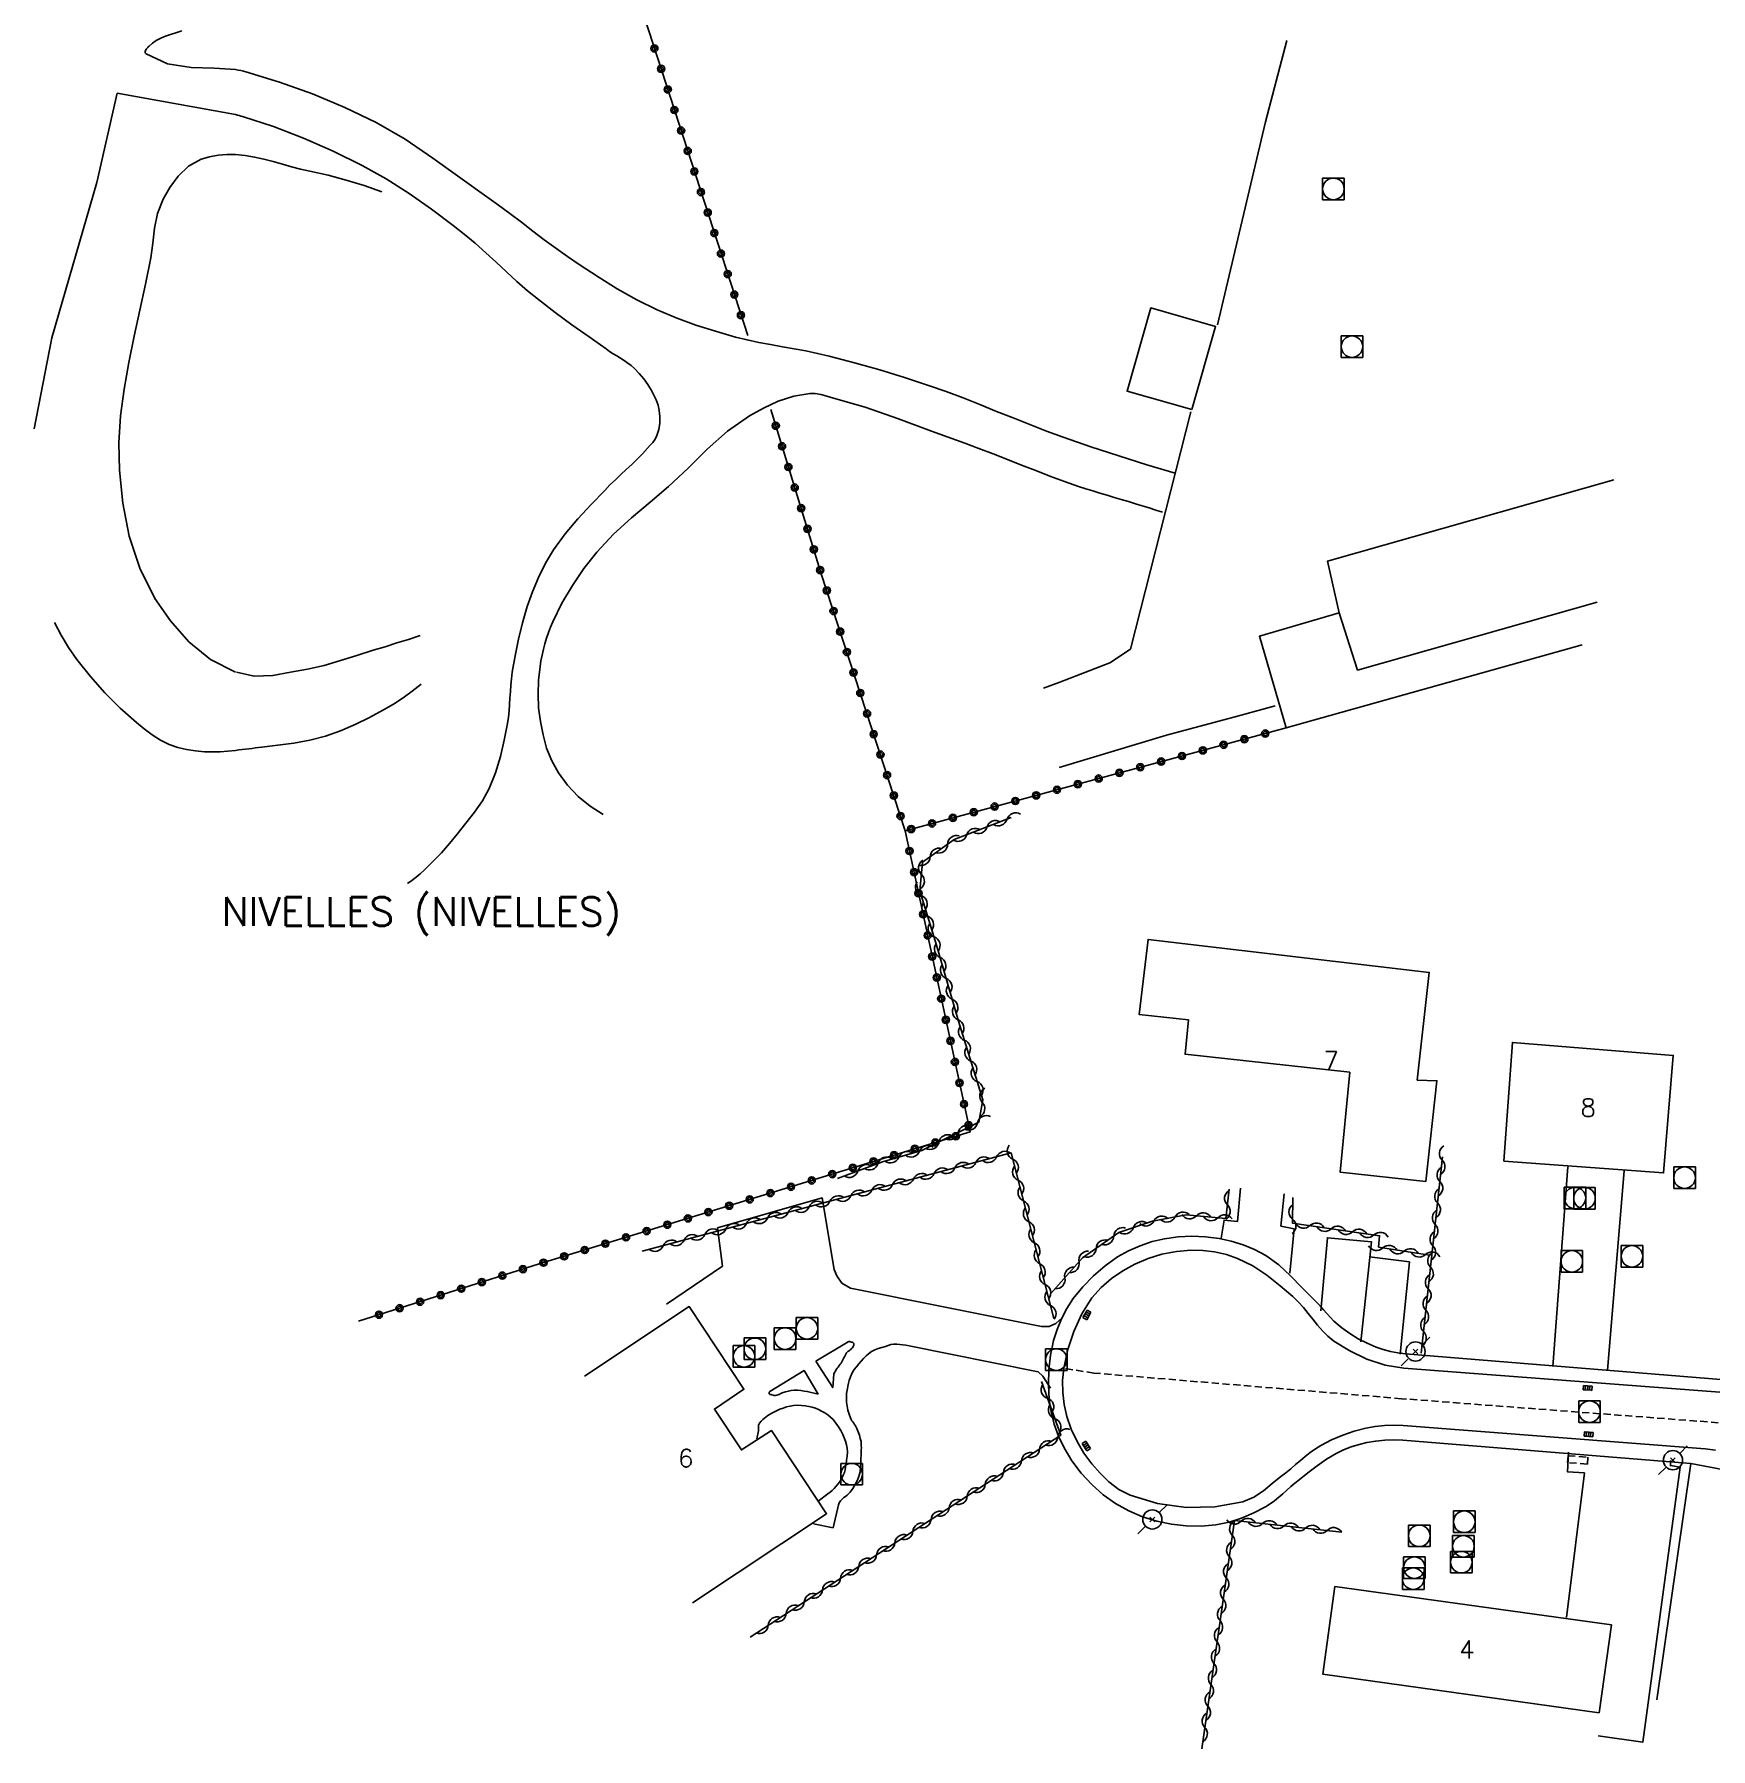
# Model space of a CAD drawing. Header units: millimetres. Extents: x 146997 to 148001, y 141998 to 143001.
# Drawn here: x 147000 to 147116.6, y 142204.1 to 142323.4 of the extents above; entities that cross this region are included whole.
import ezdxf
from ezdxf.enums import TextEntityAlignment as Align

# ---------------------------------------------------------------- set-up
doc = ezdxf.new("R2010")
doc.units = ezdxf.units.MM
doc.linetypes.add('DASHED', pattern=[0.75, 0.5, -0.25])
doc.layers.get('0').update_dxf_attribs({"linetype": 'CONTINUOUS'})
for name, color, linetype in [('W0001', 6, 'DASHED'), ('W0006', 2, 'CONTINUOUS'), ('W0014', 7, 'CONTINUOUS'), ('W0017', 7, 'CONTINUOUS'), ('W0071', 7, 'CONTINUOUS'), ('W0101', 7, 'CONTINUOUS'), ('W0104', 1, 'CONTINUOUS'), ('W0112', 1, 'DASHED'), ('W0211', 2, 'CONTINUOUS'), ('W0214', 2, 'CONTINUOUS'), ('W0310', 3, 'CONTINUOUS'), ('W0323', 7, 'CONTINUOUS'), ('W0401', 7, 'CONTINUOUS'), ('W0420', 7, 'CONTINUOUS'), ('W0473', 7, 'CONTINUOUS'), ('W0980', 7, 'CONTINUOUS'), ('W0991', 7, 'CONTINUOUS')]:
    doc.layers.add(name, color=color, linetype=linetype)
doc.styles.get("Standard").update_dxf_attribs({"font": 'romans.shx', "width": 0.85})

# ---------------------------------------------------------------- blocks, each defined once
blk = doc.blocks.new('T420')
for p, q in [((0.75, 0.75), (-0.75, 0.75)), ((-0.75, 0.75), (-0.75, -0.75)), ((0.75, 0.75), (0.75, -0.75)), ((0.75, -0.75), (-0.75, -0.75))]:
    blk.add_line(p, q)
blk.add_ellipse((0, 0), major_axis=(-0.53, 0.53), ratio=1, start_param=3.926991, end_param=10.210176)
blk = doc.blocks.new('T401')
for p, q in [((-0.3, 0.3), (0, 0.3)), ((-0.3, -0.25), (-0.3, 0.3)), ((-0.3, 0.15), (0, 0.15)), ((-0.3, 0), (0, 0)), ((0, 0.3), (0, -0.25)), ((-0.3, -0.15), (0, -0.15)), ((-0.3, -0.25), (-0.3, -0.3)), ((-0.3, -0.3), (0, -0.3)), ((0, -0.3), (0, -0.25))]:
    blk.add_line(p, q)
blk = doc.blocks.new('T473')
for p, q in [((-0.166667, 0.166667), (0.166667, -0.166667)), ((-0.166667, -0.166667), (0.166667, 0.166667)), ((0.500001, 0.500001), (1.000002, 1.000002)), ((-1.000002, -1.000002), (-0.500001, -0.500001))]:
    blk.add_line(p, q)
blk.add_ellipse((0, 0), major_axis=(0.471405, 0.471405), ratio=1, start_param=5.4977871438, end_param=11.780972451)
blk = doc.blocks.new('t323o')
at = {"color": 0, "linetype": 'Continuous'}
for radius in [0.25, 0.15]:
    blk.add_circle((0, 0), radius, dxfattribs=at)
blk = doc.blocks.new('t310o')
at = {"color": 0, "linetype": 'Continuous'}
for centre, start, end in [((-0.5, 0.38), 216.8699, 323.1304), ((0.5, -0.37), 36.8699, 143.1303)]:
    blk.add_arc(centre, 0.625, start, end, dxfattribs=at)

msp = doc.modelspace()

# ---------------------------------------------------------------- linework, layer by layer
at = {"layer": 'W0001'}
msp.add_lwpolyline([(147117.1, 142226.8), (147095.08, 142228.47), (147073.69, 142230.25), (147071.6, 142230.58)], dxfattribs=at)
at = {"layer": 'W0006'}
for points in [[(147089.46, 142234.58), (147089.92, 142239.66), (147093, 142239.37), (147092.25, 142232.42)], [(147092.85, 142238.33), (147095.63, 142237.98), (147094.99, 142231.56)]]:
    msp.add_lwpolyline(points, dxfattribs=at)
at = {"layer": 'W0014'}
for points in [[(147082.54, 142239.64), (147082.74, 142240.89), (147083.68, 142240.8), (147083.87, 142243.12)], [(147086.91, 142242.71), (147086.69, 142240.47), (147087.6, 142240.29), (147087.31, 142237.21)], [(147117.57, 142229.78), (147095.35, 142231.59), (147094.83, 142231.65), (147094.32, 142231.75), (147093.81, 142231.88), (147093.32, 142232.05), (147092.69, 142232.32), (147092.07, 142232.64), (147091.48, 142233), (147090.92, 142233.4), (147090.64, 142233.63), (147090.38, 142233.87), (147090.13, 142234.12), (147089.89, 142234.39), (147089.65, 142234.65), (147089.41, 142234.92), (147089.17, 142235.18), (147088.92, 142235.43), (147088.14, 142236.21), (147087.36, 142237.02), (147086.54, 142237.78), (147085.63, 142238.43), (147084.86, 142238.84), (147084.06, 142239.17), (147083.24, 142239.42), (147082.39, 142239.6), (147081.45, 142239.73), (147080.49, 142239.77), (147079.54, 142239.72), (147078.59, 142239.59), (147077.73, 142239.39), (147076.9, 142239.11), (147076.09, 142238.76), (147075.33, 142238.33), (147074.46, 142237.71), (147073.65, 142237.02), (147072.92, 142236.26), (147072.25, 142235.43), (147071.81, 142234.75), (147071.43, 142234.03), (147071.12, 142233.28), (147070.88, 142232.51), (147070.67, 142231.5), (147070.54, 142230.48), (147070.52, 142229.45), (147070.58, 142228.42), (147070.72, 142227.55), (147070.93, 142226.69), (147071.23, 142225.86), (147071.61, 142225.06), (147072.16, 142224.14), (147072.8, 142223.28), (147073.53, 142222.49), (147074.33, 142221.78), (147075.19, 142221.18), (147076.11, 142220.67), (147077.07, 142220.26), (147078.06, 142219.95), (147079.07, 142219.73), (147080.1, 142219.62), (147081.14, 142219.6), (147082.17, 142219.7), (147083.08, 142219.88), (147083.96, 142220.16), (147084.81, 142220.53), (147085.62, 142220.95), (147085.94, 142221.15), (147086.25, 142221.37), (147086.54, 142221.61), (147086.82, 142221.86), (147087.1, 142222.11), (147087.37, 142222.36), (147087.66, 142222.6), (147087.95, 142222.83), (147088.57, 142223.31), (147089.2, 142223.8), (147089.85, 142224.26), (147090.54, 142224.66), (147091.05, 142224.9), (147091.58, 142225.11), (147092.12, 142225.28), (147092.67, 142225.41), (147093.29, 142225.52), (147093.91, 142225.58), (147094.53, 142225.61), (147095.16, 142225.58), (147115.19, 142223.95), (147117.88, 142223.46)], [(147117.52, 142228.89), (147095.24, 142230.58), (147093.93, 142230.79), (147092.67, 142231.21), (147091.49, 142231.79), (147090.38, 142232.48), (147089.96, 142232.81), (147089.58, 142233.18), (147089.23, 142233.58), (147088.9, 142233.99), (147088.58, 142234.4), (147088.25, 142234.81), (147087.9, 142235.21), (147087.52, 142235.57), (147086.64, 142236.32), (147085.72, 142237.05), (147084.74, 142237.71), (147083.68, 142238.23), (147082.9, 142238.5), (147082.08, 142238.68), (147081.26, 142238.78), (147080.43, 142238.79), (147079.42, 142238.7), (147078.42, 142238.51), (147077.45, 142238.22), (147076.52, 142237.82), (147075.69, 142237.37), (147074.9, 142236.83), (147074.18, 142236.21), (147073.55, 142235.48), (147072.84, 142234.36), (147072.28, 142233.15), (147071.87, 142231.88), (147071.6, 142230.58)], [(147071.6, 142230.58), (147071.51, 142229.74), (147071.52, 142228.9), (147071.61, 142228.06), (147071.8, 142227.23), (147072.1, 142226.34), (147072.51, 142225.49), (147072.99, 142224.68), (147073.55, 142223.93), (147074.11, 142223.28), (147074.73, 142222.68), (147075.42, 142222.15), (147076.2, 142221.75), (147078.11, 142221.17), (147080.09, 142220.89), (147082.09, 142220.94), (147084.05, 142221.3), (147084.8, 142221.61), (147085.47, 142222.07), (147086.08, 142222.58), (147086.69, 142223.06), (147087.04, 142223.32), (147087.38, 142223.6), (147087.71, 142223.88), (147088.04, 142224.17), (147088.38, 142224.45), (147088.73, 142224.72), (147089.09, 142224.98), (147089.46, 142225.21), (147090.21, 142225.6), (147090.99, 142225.93), (147091.78, 142226.2), (147092.6, 142226.42), (147093.24, 142226.54), (147093.89, 142226.61), (147094.55, 142226.63), (147095.2, 142226.6), (147116.2, 142224.98), (147116.92, 142224.88)]]:
    msp.add_lwpolyline(points, dxfattribs=at)
at = {"layer": 'W0017'}
for points in [[(147087.1, 142322.93), (147085.61, 142317.27), (147082.29, 142303.15)], [(147005.76, 142319.26), (147004.34, 142313.06), (147001.22, 142302.25), (147000, 142295.93)], [(147080.42, 142297.1), (147076.23, 142280.6), (147074.8, 142279.66), (147071.31, 142278.3), (147070.17, 142277.89)], [(147071.28, 142272.38), (147078.73, 142274.62), (147083.66, 142275.95), (147086.3, 142276.66)], [(147105.61, 142230.71), (147106.64, 142244.59)], [(147110.55, 142244.31), (147109.4, 142230.45)], [(147071.47, 142234.1), (147071.03, 142233.7), (147070.57, 142233.48), (147070.05, 142233.49), (147056.75, 142236.16), (147056.16, 142236.5), (147055.81, 142237.01), (147055.62, 142237.45), (147054.79, 142242.43), (147047.52, 142240.35), (147047.85, 142237.69), (147043.96, 142235.05)], [(147054.19, 142219.77), (147055.55, 142219.49), (147055.92, 142221.08), (147055.97, 142221.23), (147056.06, 142221.37), (147056.17, 142221.48), (147056.29, 142221.59), (147056.4, 142221.67), (147056.52, 142221.76), (147056.63, 142221.86), (147056.73, 142221.97), (147056.91, 142222.23), (147057.08, 142222.49), (147057.23, 142222.76), (147057.34, 142223.05), (147057.42, 142223.38), (147057.46, 142223.71), (147057.47, 142224.04), (147057.48, 142224.36), (147057.49, 142224.5), (147057.5, 142224.64), (147057.51, 142224.78), (147057.51, 142224.92), (147057.52, 142225.06), (147057.51, 142225.2), (147057.51, 142225.34), (147057.49, 142225.48), (147057.44, 142225.71), (147057.38, 142225.94), (147057.3, 142226.17), (147057.21, 142226.39), (147057.16, 142226.49), (147057.1, 142226.58), (147057.04, 142226.67), (147056.98, 142226.76), (147056.92, 142226.85), (147056.86, 142226.94), (147056.81, 142227.03), (147056.76, 142227.13), (147056.66, 142227.4), (147056.58, 142227.67), (147056.53, 142227.95), (147056.49, 142228.23), (147056.48, 142228.35), (147056.48, 142228.47), (147056.48, 142228.58), (147056.48, 142228.7), (147056.49, 142228.82), (147056.5, 142228.94), (147056.52, 142229.06), (147056.54, 142229.17), (147056.59, 142229.45), (147056.67, 142229.73), (147056.76, 142230), (147056.88, 142230.26), (147057.01, 142230.49), (147057.17, 142230.69), (147057.34, 142230.89), (147057.51, 142231.08), (147057.67, 142231.26), (147057.84, 142231.44), (147058.02, 142231.6), (147058.22, 142231.75), (147058.45, 142231.87), (147058.69, 142231.96), (147058.94, 142232.04), (147059.19, 142232.11), (147059.37, 142232.17), (147059.57, 142232.23), (147059.76, 142232.27), (147059.97, 142232.27), (147060.6, 142232.2), (147069.8, 142230.34), (147070.14, 142230.04), (147070.67, 142229.2)], [(147050.24, 142225.68), (147050.37, 142226.23), (147050.37, 142226.28), (147050.37, 142226.33), (147050.37, 142226.38), (147050.36, 142226.42), (147050.35, 142226.47), (147050.35, 142226.52), (147050.35, 142226.57), (147050.37, 142226.62), (147050.44, 142226.77), (147050.54, 142226.9), (147050.66, 142227.02), (147050.78, 142227.12), (147051.02, 142227.31), (147051.29, 142227.47), (147051.56, 142227.61), (147051.84, 142227.73), (147052.07, 142227.82), (147052.31, 142227.9), (147052.56, 142227.96), (147052.8, 142228), (147053.07, 142228.01), (147053.34, 142228), (147053.61, 142227.98), (147053.87, 142227.93), (147054.1, 142227.87), (147054.32, 142227.8), (147054.54, 142227.71), (147054.75, 142227.6), (147054.97, 142227.48), (147055.18, 142227.34), (147055.37, 142227.18), (147055.55, 142227.01), (147055.75, 142226.77), (147055.93, 142226.52), (147056.08, 142226.25), (147056.22, 142225.98), (147056.32, 142225.75), (147056.41, 142225.52), (147056.48, 142225.27), (147056.53, 142225.02), (147056.55, 142224.75), (147056.53, 142224.47), (147056.49, 142224.2), (147056.45, 142223.92), (147056.42, 142223.73), (147056.38, 142223.53), (147056.33, 142223.34), (147056.26, 142223.15), (147056.15, 142222.94), (147056.03, 142222.74), (147055.89, 142222.55), (147055.74, 142222.37), (147055.62, 142222.23), (147055.48, 142222.09), (147055.34, 142221.96), (147055.19, 142221.84), (147054.5, 142221.33)], [(147106.68, 142224.76), (147106.62, 142223.37), (147107.8, 142223.31), (147106.54, 142213.26)], [(147108.76, 142205.02), (147111.86, 142204.58), (147114.45, 142223.71), (147113.77, 142223.82), (147113.79, 142224.16)], [(147112.82, 142207.52), (147115.19, 142223.95)]]:
    msp.add_lwpolyline(points, dxfattribs=at)
for points in [[(147054.35, 142231.07), (147056.59, 142232.43), (147056.64, 142232.45), (147056.68, 142232.44), (147056.73, 142232.43), (147056.77, 142232.42), (147056.82, 142232.41), (147056.87, 142232.39), (147056.92, 142232.37), (147056.96, 142232.33), (147056.98, 142232.3), (147056.99, 142232.27), (147056.99, 142232.23), (147056.99, 142232.2), (147056.97, 142232.14), (147056.94, 142232.09), (147056.91, 142232.04), (147056.88, 142232), (147056.83, 142231.95), (147056.78, 142231.9), (147056.73, 142231.86), (147056.68, 142231.82), (147056.63, 142231.78), (147056.58, 142231.74), (147056.53, 142231.7), (147056.48, 142231.65), (147056.43, 142231.57), (147056.38, 142231.48), (147056.33, 142231.39), (147056.29, 142231.31), (147056.25, 142231.22), (147056.21, 142231.13), (147056.16, 142231.04), (147056.11, 142230.95), (147056.05, 142230.86), (147055.98, 142230.77), (147055.91, 142230.67), (147055.84, 142230.58), (147055.77, 142230.49), (147055.71, 142230.39), (147055.65, 142230.29), (147055.61, 142230.18), (147055.53, 142229.24)], [(147054.5, 142228.78), (147053.75, 142228.97), (147053.53, 142229), (147053.3, 142229.04), (147053.07, 142229.06), (147052.83, 142229.06), (147052.64, 142229.04), (147052.44, 142229), (147052.25, 142228.94), (147052.07, 142228.89), (147052.01, 142228.87), (147051.96, 142228.85), (147051.91, 142228.82), (147051.86, 142228.8), (147051.81, 142228.77), (147051.75, 142228.75), (147051.7, 142228.73), (147051.64, 142228.72), (147051.55, 142228.7), (147051.46, 142228.7), (147051.37, 142228.71), (147051.28, 142228.74), (147051.25, 142228.75), (147051.21, 142228.75), (147051.18, 142228.75), (147051.15, 142228.76), (147051.11, 142228.81), (147051.1, 142228.87), (147051.11, 142228.93), (147051.16, 142228.98), (147053.53, 142230.44)]]:
    msp.add_lwpolyline(points, close=True, dxfattribs=at)
at = {"layer": 'W0071'}
for points in [[(147014, 142320.91), (147012.5, 142321.02), (147010.9, 142321.06), (147009.26, 142321.3), (147007.77, 142322), (147007.75, 142322.02), (147007.73, 142322.05), (147007.72, 142322.08), (147007.72, 142322.11), (147007.72, 142322.17), (147007.74, 142322.24), (147007.77, 142322.3), (147007.81, 142322.35), (147007.85, 142322.4), (147007.89, 142322.45), (147007.93, 142322.49), (147007.98, 142322.54), (147008.21, 142322.75), (147008.48, 142322.93), (147008.76, 142323.08), (147009.05, 142323.2), (147010.26, 142323.6)], [(147079.33, 142292.84), (147077.37, 142293.42), (147075.43, 142294.04), (147073.48, 142294.68), (147071.55, 142295.34), (147070.38, 142295.77), (147069.22, 142296.22), (147068.06, 142296.68), (147066.91, 142297.14), (147065.75, 142297.61), (147064.59, 142298.07), (147063.42, 142298.51), (147062.25, 142298.92), (147060.52, 142299.49), (147058.79, 142300.02), (147057.04, 142300.52), (147055.28, 142300.98), (147054.47, 142301.17), (147053.65, 142301.34), (147052.84, 142301.49), (147052.02, 142301.63), (147051.2, 142301.78), (147050.38, 142301.93), (147049.57, 142302.11), (147048.76, 142302.31), (147047.38, 142302.71), (147046, 142303.14), (147044.64, 142303.64), (147043.31, 142304.2), (147041.9, 142304.9), (147040.54, 142305.67), (147039.21, 142306.5), (147037.9, 142307.35), (147037.07, 142307.91), (147036.26, 142308.48), (147035.46, 142309.08), (147034.66, 142309.68), (147033.87, 142310.29), (147033.08, 142310.89), (147032.28, 142311.48), (147031.47, 142312.06), (147029.59, 142313.41), (147027.71, 142314.76), (147025.79, 142316.06), (147023.78, 142317.22), (147021.59, 142318.28), (147019.34, 142319.22), (147017.05, 142320.04), (147014.72, 142320.75), (147014.54, 142320.8), (147014.36, 142320.84), (147014.18, 142320.87), (147014, 142320.91)], [(147005.76, 142319.26), (147014, 142317.79)], [(147014, 142317.79), (147014.12, 142317.75), (147014.25, 142317.72), (147014.37, 142317.68), (147014.49, 142317.64), (147016.63, 142316.95), (147018.73, 142316.15), (147020.79, 142315.24), (147022.8, 142314.24), (147024.46, 142313.31), (147026.06, 142312.29), (147027.61, 142311.2), (147029.13, 142310.07), (147029.9, 142309.46), (147030.65, 142308.83), (147031.39, 142308.17), (147032.11, 142307.51), (147032.83, 142306.84), (147033.56, 142306.18), (147034.3, 142305.53), (147035.06, 142304.91), (147036.21, 142304.02), (147037.39, 142303.16), (147038.58, 142302.32), (147039.77, 142301.48), (147040.01, 142301.31), (147040.26, 142301.15), (147040.52, 142300.99), (147040.77, 142300.84), (147041.02, 142300.67), (147041.27, 142300.5), (147041.5, 142300.32), (147041.73, 142300.12), (147042.07, 142299.77), (147042.38, 142299.4), (147042.66, 142299.01), (147042.91, 142298.6), (147043.09, 142298.27), (147043.25, 142297.93), (147043.38, 142297.58), (147043.46, 142297.21), (147043.5, 142296.77), (147043.49, 142296.32), (147043.42, 142295.88), (147043.3, 142295.45), (147043.17, 142295.2), (147043.01, 142294.98), (147042.83, 142294.78), (147042.65, 142294.58), (147042.3, 142294.19), (147041.93, 142293.82), (147041.55, 142293.45), (147041.17, 142293.1), (147040.79, 142292.74), (147040.41, 142292.38), (147040.03, 142292.02), (147039.67, 142291.64), (147038.73, 142290.66), (147037.8, 142289.66), (147036.91, 142288.62), (147036.11, 142287.51), (147035.55, 142286.57), (147035.07, 142285.59), (147034.65, 142284.59), (147034.28, 142283.57), (147033.94, 142282.44), (147033.66, 142281.3), (147033.44, 142280.14), (147033.24, 142278.99), (147033.18, 142278.54), (147033.14, 142278.1), (147033.11, 142277.65), (147033.08, 142277.2), (147033.05, 142276.75), (147033.02, 142276.31), (147032.97, 142275.86), (147032.9, 142275.42), (147032.67, 142274.27), (147032.41, 142273.13), (147032.08, 142272), (147031.64, 142270.91), (147031.17, 142270.06), (147030.61, 142269.26), (147030.01, 142268.49), (147029.41, 142267.74), (147028.87, 142267.08), (147028.31, 142266.44), (147027.72, 142265.82), (147027.12, 142265.22), (147026.84, 142264.97), (147026.56, 142264.73), (147026.26, 142264.51), (147025.96, 142264.29)], [(147039.56, 142269.11), (147038.66, 142269.69), (147037.83, 142270.36), (147037.09, 142271.14), (147036.45, 142271.99), (147035.99, 142272.83), (147035.63, 142273.72), (147035.38, 142274.64), (147035.19, 142275.57), (147035.07, 142276.52), (147035.03, 142277.48), (147035.07, 142278.44), (147035.17, 142279.39), (147035.23, 142279.79), (147035.31, 142280.19), (147035.4, 142280.59), (147035.5, 142280.98), (147035.62, 142281.37), (147035.75, 142281.75), (147035.9, 142282.13), (147036.06, 142282.5), (147036.69, 142283.79), (147037.42, 142285.03), (147038.22, 142286.22), (147039.11, 142287.35), (147040.27, 142288.59), (147041.53, 142289.73), (147042.83, 142290.82), (147044.11, 142291.92), (147045.46, 142293.19), (147046.79, 142294.5), (147048.2, 142295.76), (147049.74, 142296.83), (147050.71, 142297.37), (147051.73, 142297.84), (147052.81, 142298.19), (147053.93, 142298.38), (147054.31, 142298.38), (147054.69, 142298.31), (147055.05, 142298.21), (147055.41, 142298.11), (147057.77, 142297.42), (147060.09, 142296.62), (147062.39, 142295.76), (147064.7, 142294.92), (147065.69, 142294.55), (147066.68, 142294.18), (147067.67, 142293.79), (147068.65, 142293.4), (147069.64, 142293.02), (147070.63, 142292.64), (147071.63, 142292.27), (147072.62, 142291.92), (147073.12, 142291.76), (147073.61, 142291.6), (147074.1, 142291.45), (147074.6, 142291.3), (147075.09, 142291.15), (147075.59, 142291.01), (147076.08, 142290.86), (147076.58, 142290.71), (147077.05, 142290.56), (147077.52, 142290.42), (147077.99, 142290.27), (147078.46, 142290.12)]]:
    msp.add_lwpolyline(points, dxfattribs=at)
at = {"layer": 'W0101'}
for points in [[(147108.68, 142283.87), (147092.02, 142279.15), (147090.74, 142283.13), (147089.92, 142286.71), (147109.83, 142292.38)], [(147045.78, 142214.26), (147055.1, 142220.47), (147051.26, 142226.26), (147049.17, 142224.91), (147047.3, 142227.75), (147049.35, 142229.12), (147045.54, 142234.87), (147038.25, 142230.04)]]:
    msp.add_lwpolyline(points, dxfattribs=at)
for points in [[(147091.49, 142251.18), (147080.03, 142252.42), (147080.26, 142254.83), (147076.83, 142255.19), (147077.45, 142260.41), (147097, 142258.12), (147096.17, 142250.63), (147097.54, 142250.58), (147096.76, 142243.57), (147090.8, 142244.23)], [(147102.18, 142244.99), (147113.3, 142244.17), (147113.97, 142252.34), (147102.79, 142253.25)], [(147108.81, 142206.63), (147109.67, 142212.75), (147090.43, 142215.4), (147089.6, 142209.32)]]:
    msp.add_lwpolyline(points, close=True, dxfattribs=at)
at = {"layer": 'W0104'}
msp.add_lwpolyline([(147080.5, 142297.26), (147082.15, 142303.04), (147077.64, 142304.33), (147075.99, 142298.55)], close=True, dxfattribs=at)
msp.add_lwpolyline([(147107.65, 142280.9), (147087.05, 142275.12), (147085.2, 142281.5), (147090.74, 142283.13)], dxfattribs=at)
at = {"layer": 'W0112'}
msp.add_lwpolyline([(147108.03, 142224.39), (147108, 142223.92), (147106.63, 142224.02), (147106.66, 142224.5)], close=True, dxfattribs=at)
at = {"layer": 'W0211'}
for points in [[(147014, 142279), (147012.25, 142279.89), (147010.74, 142281.12), (147009.47, 142282.56), (147008.39, 142284.12), (147007.33, 142286.23), (147006.6, 142288.46), (147006.15, 142290.75), (147005.92, 142293.06), (147005.88, 142294.94), (147006, 142296.82), (147006.24, 142298.69), (147006.57, 142300.54), (147006.95, 142302.36), (147007.35, 142304.17), (147007.74, 142305.99), (147008.1, 142307.81), (147008.24, 142308.83), (147008.37, 142309.87), (147008.57, 142310.91), (147008.96, 142311.9), (147009.43, 142312.72), (147010, 142313.5), (147010.72, 142314.19), (147011.61, 142314.67), (147012.19, 142314.84), (147012.79, 142314.96), (147013.39, 142315.01), (147014, 142315)], [(147014, 142315), (147014.66, 142314.94), (147015.32, 142314.82), (147015.97, 142314.68), (147016.61, 142314.51), (147017.25, 142314.33), (147017.88, 142314.15), (147018.52, 142313.99), (147019.17, 142313.84), (147020.44, 142313.57), (147021.69, 142313.23), (147022.94, 142312.85), (147024.16, 142312.41)], [(147026.83, 142281.54), (147026.02, 142281.28), (147025.2, 142281.03), (147024.39, 142280.77), (147023.57, 142280.53), (147022.44, 142280.17), (147021.3, 142279.8), (147020.16, 142279.46), (147018.99, 142279.21), (147017.81, 142278.99), (147016.58, 142278.77), (147015.3, 142278.72), (147014.05, 142278.99)]]:
    msp.add_lwpolyline(points, dxfattribs=at)
at = {"layer": 'W0214'}
for points in [[(147001.4, 142282.46), (147001.86, 142281.58), (147002.39, 142280.71), (147002.96, 142279.88), (147003.9, 142278.69), (147004.91, 142277.56), (147005.98, 142276.5), (147007.11, 142275.49), (147007.64, 142275.06), (147008.19, 142274.65), (147008.77, 142274.28), (147009.39, 142273.97), (147009.99, 142273.76), (147010.59, 142273.62), (147011.21, 142273.53), (147011.83, 142273.47), (147012.37, 142273.45), (147012.92, 142273.47), (147013.46, 142273.5), (147014, 142273.56)], [(147014, 142273.56), (147014.23, 142273.59), (147014.45, 142273.61), (147014.68, 142273.64), (147014.91, 142273.67), (147015.14, 142273.7), (147015.36, 142273.74), (147015.59, 142273.77), (147015.82, 142273.79), (147016.93, 142273.93), (147018.05, 142274.07), (147019.16, 142274.27), (147020.25, 142274.55), (147021.3, 142274.91), (147022.32, 142275.35), (147023.32, 142275.84), (147024.29, 142276.37), (147024.97, 142276.78), (147025.64, 142277.21), (147026.28, 142277.68), (147026.9, 142278.17)]]:
    msp.add_lwpolyline(points, dxfattribs=at)
at = {"layer": 'W0310'}
for points in [[(147067.92, 142268.88), (147063.96, 142267.36), (147061.77, 142265.79), (147061.58, 142263.79), (147062.74, 142260.01), (147064.27, 142254.73), (147065.95, 142249.25), (147065.68, 142247.7), (147061.72, 142245.73), (147058.98, 142244.94), (147055.86, 142243.79)], [(147070.9, 142234.05), (147067.94, 142245.56), (147042.28, 142238.73)], [(147096.45, 142231.64), (147097.93, 142245.28)], [(147083.09, 142243.05), (147082.85, 142241.01), (147080.1, 142241.25), (147077.75, 142240.81), (147075.41, 142240.02), (147072.89, 142238.27), (147070.66, 142235.75)], [(147097.02, 142238.46), (147093.48, 142239.01), (147093.55, 142239.8), (147087.49, 142240.68), (147087.52, 142242.46)], [(147049.78, 142211.89), (147071.38, 142225.92), (147070.05, 142229.67)], [(147081.19, 142204.12), (147083.46, 142219.99), (147090.92, 142219.19)]]:
    msp.add_lwpolyline(points, dxfattribs=at)
at = {"layer": 'W0323'}
for points in [[(147049.61, 142302.41), (147041.22, 142328.26), (147034.46, 142349.49), (147036.44, 142352.93), (147039, 142356.5), (147043.22, 142361.09), (147050.49, 142366.59)], [(147051.22, 142297.26), (147054.73, 142285.83), (147060.57, 142267.97), (147087.05, 142275.12)], [(147060.56, 142267.97), (147065.07, 142247.02), (147035.1, 142237.84), (147022.54, 142233.85)]]:
    msp.add_lwpolyline(points, dxfattribs=at)

# ---------------------------------------------------------------- block references
at = {"layer": 'W0310'}
for p, rotation in [((147067.64, 142268.77), 201.055948770142), ((147063.51, 142267.03), 215.606881530035), ((147064.84, 142267.69), 201.055948770142), ((147066.24, 142268.23), 201.055948770142), ((147062.29, 142266.16), 215.606881530035), ((147061.69, 142264.93), 264.5191332888411), ((147061.68, 142263.45), 287.1912800253174), ((147062.12, 142262.02), 287.1912800253174), ((147062.57, 142260.58), 287.1912800253174), ((147062.99, 142259.15), 286.0613530207767), ((147063.41, 142257.7), 286.0613530207767), ((147063.82, 142256.26), 286.0613530207767), ((147064.24, 142254.82), 286.0613530207767), ((147064.68, 142253.39), 287.0564225285779), ((147065.12, 142251.95), 287.0564225285779), ((147065.56, 142250.52), 287.0564225285779), ((147065.92, 142249.08), 260.2559957896073), ((147064.25, 142246.99), 206.4432934803544), ((147065.59, 142247.66), 206.4432934803544), ((147062.9, 142246.32), 206.4432934803544), ((147058.67, 142244.83), 200.3727476925126), ((147060.11, 142245.27), 196.0722661018219), ((147061.55, 142245.68), 196.0722661018219), ((147065.47, 142244.9), 194.91292960229), ((147066.92, 142245.29), 194.91292960229), ((147068.05, 142245.13), 104.4394401560856), ((147097.91, 142245.06), 83.78572067759393), ((147057.27, 142244.31), 200.3727476925126), ((147059.68, 142243.36), 194.91292960229), ((147061.13, 142243.75), 194.91292960229), ((147062.57, 142244.13), 194.91292960229), ((147064.02, 142244.52), 194.91292960229), ((147068.42, 142243.67), 104.4394401560856), ((147097.75, 142243.57), 83.78572067759393), ((147055.33, 142242.2), 194.91292960229), ((147056.78, 142242.59), 194.91292960229), ((147058.23, 142242.97), 194.91292960229), ((147068.8, 142242.22), 104.4394401560856), ((147082.96, 142241.95), 263.3945804669557), ((147097.59, 142242.08), 83.78572067759393), ((147050.98, 142241.04), 194.91292960229), ((147052.43, 142241.43), 194.91292960229), ((147053.88, 142241.82), 194.91292960229), ((147069.17, 142240.77), 104.4394401560856), ((147079.32, 142241.1), 190.433144323338), ((147080.81, 142241.19), 175.0086667427069), ((147087.5, 142240.96), 89.25719892924303), ((147097.42, 142240.59), 83.78572067759393), ((147046.63, 142239.89), 194.91292960229), ((147048.08, 142240.27), 194.91292960229), ((147049.53, 142240.66), 194.91292960229), ((147069.55, 142239.32), 104.4394401560856), ((147075.06, 142239.77), 214.7931676093925), ((147076.42, 142240.36), 198.8606590535629), ((147077.85, 142240.83), 190.433144323338), ((147082.3, 142241.06), 175.0086667427069), ((147088.71, 142240.51), 171.7362302346305), ((147090.19, 142240.29), 171.7362302346305), ((147091.67, 142240.08), 171.7362302346305), ((147043.73, 142239.11), 194.91292960229), ((147045.18, 142239.5), 194.91292960229), ((147073.83, 142238.91), 214.7931676093925), ((147093.16, 142239.86), 171.7362302346305), ((147093.78, 142238.96), 171.2538377375866), ((147095.26, 142238.73), 171.2538377375866), ((147097.26, 142239.1), 83.78572067759393), ((147069.92, 142237.86), 104.4394401560856), ((147072.65, 142237.99), 228.4966588219465), ((147096.75, 142238.5), 171.2538377375866), ((147097.1, 142237.61), 83.78572067759393), ((147070.3, 142236.41), 104.4394401560856), ((147071.66, 142236.87), 228.4966588219465), ((147096.94, 142236.11), 83.78572067759393), ((147070.67, 142234.96), 104.4394401560856), ((147096.77, 142234.62), 83.78572067759393), ((147096.61, 142233.13), 83.78572067759393), ((147070.46, 142228.5), 109.6141200628726), ((147070.96, 142227.09), 109.6141200628726), ((147071.17, 142225.78), 32.98423334795337), ((147068.65, 142224.14), 32.98423334795337), ((147069.91, 142224.96), 32.98423334795337), ((147067.39, 142223.33), 32.98423334795337), ((147064.88, 142221.69), 32.98423334795337), ((147066.13, 142222.51), 32.98423334795337), ((147063.62, 142220.88), 32.98423334795337), ((147061.1, 142219.24), 32.98423334795337), ((147062.36, 142220.06), 32.98423334795337), ((147083.93, 142219.94), 353.8999400398047), ((147083.31, 142218.97), 81.85624507878505), ((147085.42, 142219.78), 353.8999400398047), ((147059.84, 142218.43), 32.98423334795337), ((147086.91, 142219.62), 353.8999400398047), ((147088.41, 142219.46), 353.8999400398047), ((147089.9, 142219.3), 353.8999400398047), ((147058.58, 142217.61), 32.98423334795337), ((147083.1, 142217.49), 81.85624507878505), ((147056.07, 142215.98), 32.98423334795337), ((147057.33, 142216.79), 32.98423334795337), ((147082.89, 142216), 81.85624507878505), ((147054.81, 142215.16), 32.98423334795337), ((147082.68, 142214.52), 81.85624507878505), ((147052.29, 142213.53), 32.98423334795337), ((147053.55, 142214.34), 32.98423334795337), ((147082.46, 142213.03), 81.85624507878505), ((147051.04, 142212.71), 32.98423334795337), ((147082.25, 142211.55), 81.85624507878505), ((147082.04, 142210.06), 81.85624507878505), ((147081.83, 142208.58), 81.85624507878505), ((147081.61, 142207.09), 81.85624507878505), ((147081.4, 142205.61), 81.85624507878505)]:
    msp.add_blockref('t310o', p, dxfattribs=dict(at, rotation=rotation))
at = {"layer": 'W0323'}
for p, rotation in [((147043.12, 142322.38), 107.9769976378243), ((147043.59, 142320.96), 107.9769976378243), ((147044.05, 142319.53), 107.9769976378243), ((147044.51, 142318.1), 107.9769976378243), ((147044.98, 142316.67), 107.9769976378243), ((147045.44, 142315.25), 107.9769976378243), ((147045.9, 142313.82), 107.9769976378243), ((147046.36, 142312.39), 107.9769976378243), ((147046.83, 142310.97), 107.9769976378243), ((147047.29, 142309.54), 107.9769976378243), ((147047.75, 142308.11), 107.9769976378243), ((147048.22, 142306.69), 107.9769976378243), ((147048.68, 142305.26), 107.9769976378243), ((147049.14, 142303.83), 107.9769976378243), ((147051.56, 142296.14), 287.0925141224339), ((147052, 142294.71), 287.0925141224339), ((147052.44, 142293.27), 287.0925141224339), ((147052.88, 142291.84), 287.0925141224339), ((147053.33, 142290.4), 287.0925141224339), ((147053.77, 142288.97), 287.0925141224339), ((147054.21, 142287.54), 287.0925141224339), ((147054.65, 142286.1), 287.0925141224339), ((147055.11, 142284.68), 288.0983555424233), ((147055.58, 142283.25), 288.0983555424233), ((147056.04, 142281.82), 288.0983555424233), ((147056.51, 142280.4), 288.0983555424233), ((147056.97, 142278.97), 288.0983555424233), ((147057.44, 142277.55), 288.0983555424233), ((147057.91, 142276.12), 288.0983555424233), ((147058.37, 142274.69), 288.0983555424233), ((147085.6, 142274.73), 15.10983728564315), ((147081.26, 142273.56), 15.10983728564315), ((147082.7, 142273.95), 15.10983728564315), ((147084.15, 142274.34), 15.10983728564315), ((147058.84, 142273.27), 288.0983555424233), ((147076.91, 142272.39), 15.10983728564315), ((147078.36, 142272.78), 15.10983728564315), ((147079.81, 142273.17), 15.10983728564315), ((147059.3, 142271.84), 288.0983555424233), ((147072.57, 142271.21), 15.10983728564315), ((147074.02, 142271.6), 15.10983728564315), ((147075.46, 142272), 15.10983728564315), ((147059.77, 142270.42), 288.0983555424233), ((147068.22, 142270.04), 15.10983728564315), ((147069.67, 142270.43), 15.10983728564315), ((147071.12, 142270.82), 15.10983728564315), ((147060.24, 142268.99), 288.0983555424233), ((147063.88, 142268.87), 15.10983728564315), ((147065.33, 142269.26), 15.10983728564315), ((147066.78, 142269.65), 15.10983728564315), ((147060.98, 142268.09), 15.10983728564315), ((147062.43, 142268.48), 15.10983728564315), ((147060.86, 142266.56), 282.1647950742489), ((147061.18, 142265.09), 282.1647950742489), ((147061.49, 142263.62), 282.1647950742489), ((147061.81, 142262.16), 282.1647950742489), ((147062.13, 142260.69), 282.1647950742489), ((147062.44, 142259.22), 282.1647950742489), ((147062.76, 142257.76), 282.1647950742489), ((147063.07, 142256.29), 282.1647950742489), ((147063.39, 142254.82), 282.1647950742489), ((147063.71, 142253.36), 282.1647950742489), ((147064.02, 142251.89), 282.1647950742489), ((147064.34, 142250.43), 282.1647950742489), ((147064.65, 142248.96), 282.1647950742489), ((147064.97, 142247.49), 282.1647950742489), ((147062.66, 142246.29), 197.0395716786635), ((147064.09, 142246.73), 197.0395716786635), ((147058.36, 142244.97), 197.0395716786635), ((147059.79, 142245.41), 197.0395716786635), ((147061.23, 142245.85), 197.0395716786635), ((147054.06, 142243.65), 197.0395716786635), ((147055.49, 142244.09), 197.0395716786635), ((147056.92, 142244.53), 197.0395716786635), ((147051.19, 142242.77), 197.0395716786635), ((147052.62, 142243.21), 197.0395716786635), ((147046.88, 142241.45), 197.0395716786635), ((147048.32, 142241.89), 197.0395716786635), ((147049.75, 142242.33), 197.0395716786635), ((147042.58, 142240.13), 197.0395716786635), ((147044.02, 142240.57), 197.0395716786635), ((147045.45, 142241.01), 197.0395716786635), ((147038.28, 142238.81), 197.0395716786635), ((147039.71, 142239.25), 197.0395716786635), ((147041.15, 142239.69), 197.0395716786635), ((147035.41, 142237.93), 197.0395716786635), ((147036.85, 142238.37), 197.0395716786635), ((147031.12, 142236.58), 197.6188439613181), ((147032.55, 142237.03), 197.6188439613181), ((147033.98, 142237.48), 197.6188439613181), ((147026.83, 142235.21), 197.6188439613181), ((147028.26, 142235.67), 197.6188439613181), ((147029.69, 142236.12), 197.6188439613181), ((147023.97, 142234.31), 197.6188439613181), ((147025.4, 142234.76), 197.6188439613181)]:
    msp.add_blockref('t323o', p, dxfattribs=dict(at, rotation=rotation))
at = {"layer": 'W0401'}
for p, rotation in [((147073.07, 142234.37), 150.6244305407077), ((147108.03, 142229.37), 85.67760972316049), ((147108.07, 142225.84), 265.5938014808116), ((147073.03, 142225.1), 211.9660452878904)]:
    msp.add_blockref('T401', p, dxfattribs=dict(at, rotation=rotation))
at = {"layer": 'W0420'}
for p in [(147090.34, 142312.61), (147091.63, 142301.64), (147114.76, 142243.84), (147107.14, 142242.43), (147107.8, 142242.41), (147111.1, 142238.37), (147106.92, 142238.02), (147052.21, 142232.65), (147053.73, 142233.36), (147049.35, 142231.41), (147050.11, 142231.94), (147071.07, 142231.19), (147108.15, 142227.57), (147056.84, 142223.22), (147099.44, 142219.91), (147096.31, 142218.93), (147099.38, 142218.2), (147099.24, 142217.1), (147095.89, 142215.95), (147095.97, 142216.72)]:
    msp.add_blockref('T420', p, dxfattribs=at)
at = {"layer": 'W0473'}
for p in [(147096.05, 142231.75), (147113.95, 142224.19), (147077.75, 142220.07)]:
    msp.add_blockref('T473', p, dxfattribs=at)

# ---------------------------------------------------------------- texts
at = {"layer": 'W0980'}
msp.add_text('NIVELLES (NIVELLES)', height=2, dxfattribs=at).set_placement((147026.91, 142262.21), align=Align.MIDDLE)
at = {"layer": 'W0991'}
for s, p in [('7', (147090.18, 142251.99)), ('8', (147108.06, 142248.71)), ('6', (147045.3, 142224.33)), ('4', (147099.63, 142211.02))]:
    msp.add_text(s, height=1.25, dxfattribs=at).set_placement(p, align=Align.MIDDLE_CENTER)

doc.saveas('drawing.dxf')
